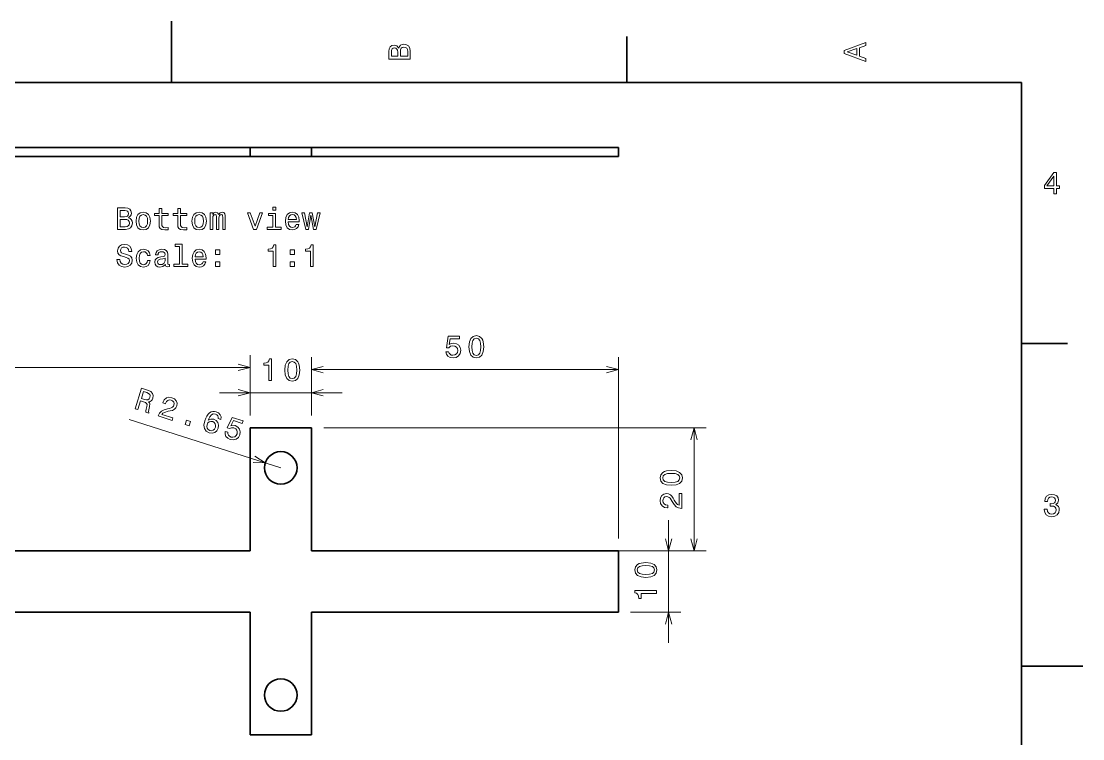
# Model space of a CAD drawing. Extents: x 0 to 297, y 0 to 210.
# Drawn here: x 124 to 297, y 93.2 to 210 of the extents above; entities that cross this region are included whole.
import ezdxf

# ---------------------------------------------------------------- set-up
doc = ezdxf.new("R2010")
doc.units = 0

msp = doc.modelspace()

# ---------------------------------------------------------------- linework, layer by layer
at = {"color": 7, "lineweight": 35, "ltscale": 0.25}
for p, q in [((148.5, 200), (148.5, 210)), ((171.330872, 189.457016), (161.330872, 189.457016)), ((171.330872, 187.957016), (161.330872, 187.957016)), ((161.330872, 143.771744), (171.330872, 143.771744)), ((221.330872, 123.771744), (221.330872, 113.771744)), ((287, 105), (297, 105)), ((171.330872, 93.771744), (161.330872, 93.771744))]:
    msp.add_line(p, q, dxfattribs=at)
at = {"color": 7, "lineweight": 35, "ltscale": 0.1875}
for p, q in [((222.699997, 200), (222.699997, 207.5)), ((287, 157.5), (294.5, 157.5))]:
    msp.add_line(p, q, dxfattribs=at)
at = {"color": 7, "lineweight": 35}
for p, q in [((287, 200), (10, 200)), ((287, 10), (287, 200)), ((161.330872, 189.457016), (57.400864, 189.457016)), ((221.330872, 189.457016), (171.330872, 189.457016)), ((161.330872, 187.957016), (57.400864, 187.957016)), ((221.330872, 187.957016), (171.330872, 187.957016)), ((161.330872, 123.771744), (161.330872, 143.771744)), ((171.330872, 143.771744), (171.330872, 123.771744)), ((61.330864, 123.771744), (161.330872, 123.771744)), ((171.330872, 123.771744), (221.330872, 123.771744)), ((161.330872, 113.771744), (57.400864, 113.771744)), ((161.330872, 93.771744), (161.330872, 113.771744)), ((171.330872, 113.771744), (171.330872, 93.771744)), ((221.330872, 113.771744), (171.330872, 113.771744))]:
    msp.add_line(p, q, dxfattribs=at)
at = {"color": 7, "lineweight": 35, "ltscale": 0.0375}
for p, q in [((161.330872, 187.957016), (161.330872, 189.457016)), ((171.330872, 187.957016), (171.330872, 189.457016)), ((221.330872, 187.957016), (221.330872, 189.457016))]:
    msp.add_line(p, q, dxfattribs=at)
at = {"color": 7, "lineweight": 13, "ltscale": 0.246153}
msp.add_line((161.330872, 145.771744), (161.330872, 155.617859), dxfattribs=at)
at = {"color": 7, "lineweight": 13, "ltscale": 0.237552}
msp.add_line((171.330872, 145.771744), (171.330872, 155.273819), dxfattribs=at)
at = {"color": 7, "lineweight": 13}
for p, q in [((221.330872, 125.771744), (221.330872, 155.273819)), ((61.330864, 153.617859), (161.330872, 153.617859)), ((171.330872, 153.273819), (221.330872, 153.273819)), ((156.330872, 149.489456), (176.330872, 149.489456)), ((166.330872, 137.271744), (141.616776, 145.119324)), ((173.330872, 143.771744), (235.662842, 143.771744)), ((233.662842, 123.771744), (233.662842, 143.771744)), ((229.526489, 108.771744), (229.526489, 128.771744)), ((173.330872, 123.771744), (235.662842, 123.771744))]:
    msp.add_line(p, q, dxfattribs=at)
at = {"color": 7, "lineweight": 13, "ltscale": 0.142943}
for p, q in [((161.330872, 145.771744), (161.330872, 151.489456)), ((171.330872, 145.771744), (171.330872, 151.489456))]:
    msp.add_line(p, q, dxfattribs=at)
at = {"color": 7, "lineweight": 13, "ltscale": 0.20489}
for p, q in [((223.330872, 123.771744), (231.526489, 123.771744)), ((223.330872, 113.771744), (231.526489, 113.771744))]:
    msp.add_line(p, q, dxfattribs=at)
at = {"color": 7, "lineweight": 13}
for points in [[(185.542007, 205.630417), (185.249496, 205.983429), (185.052811, 206.074219), (184.81073, 206.104477), (184.432495, 206.03891), (184.160156, 205.842224), (183.993729, 205.524506), (183.933212, 205.080704), (183.933212, 203.835022), (187.433212, 203.835022), (187.433212, 205.151306), (187.36261, 205.620331), (187.155838, 205.968307), (186.828018, 206.185165), (186.384216, 206.260818), (186.08667, 206.215424), (185.839554, 206.094391), (185.65799, 205.897705)], [(261.633209, 203.466858), (261.633209, 203.930847), (260.604401, 204.298996), (260.604401, 205.695969), (261.633209, 206.064133), (261.633209, 206.538193), (258.128174, 205.257217), (258.128174, 204.742798)], [(185.385666, 204.984879), (185.385666, 204.298996), (184.351807, 204.298996), (184.351807, 205.025223), (184.382065, 205.297562), (184.472839, 205.489197), (184.629181, 205.605194), (184.86116, 205.645538), (185.093155, 205.600143), (185.254532, 205.479111), (185.355408, 205.272339)], [(187.014618, 205.095825), (187.014618, 204.298996), (185.809296, 204.298996), (185.809296, 205.050446), (185.844589, 205.368164), (185.9505, 205.595108), (186.132065, 205.731277), (186.394302, 205.776657), (186.671692, 205.731277), (186.863327, 205.605194), (186.979324, 205.393372)], [(260.17572, 204.460388), (258.632477, 205), (260.17572, 205.539627)], [(292.277374, 181.916794), (292.731262, 181.916794), (292.731262, 182.784225), (293.23056, 182.784225), (293.23056, 183.187683), (292.731262, 183.187683), (292.731262, 185.341141), (292.272339, 185.341141), (290.739197, 183.228027), (290.739197, 182.784225), (292.277374, 182.784225)], [(291.162842, 183.187683), (292.277374, 184.756134), (292.277374, 183.187683)], [(141.514297, 177.991592), (141.86731, 178.284103), (141.958099, 178.480789), (141.988358, 178.72287), (141.922791, 179.101105), (141.726105, 179.373444), (141.408386, 179.539871), (140.964584, 179.600388), (139.718903, 179.600388), (139.718903, 176.100388), (141.035187, 176.100388), (141.504211, 176.17099), (141.852188, 176.377762), (142.069046, 176.705582), (142.144699, 177.149384), (142.099304, 177.44693), (141.978271, 177.694046), (141.781586, 177.87561)], [(140.868759, 178.147934), (140.182877, 178.147934), (140.182877, 179.181793), (140.909103, 179.181793), (141.181442, 179.151535), (141.373077, 179.06076), (141.489075, 178.904419), (141.529419, 178.67244), (141.484024, 178.440445), (141.362991, 178.279068), (141.156219, 178.178192)], [(142.744843, 177.451965), (142.825531, 176.8367), (143.057526, 176.382813), (143.425674, 176.100388), (143.919907, 176.004562), (144.409103, 176.100388), (144.777252, 176.377762), (145.009247, 176.83165), (145.094986, 177.451965), (145.009247, 178.067245), (144.777252, 178.526184), (144.409103, 178.803558), (143.919907, 178.904419), (143.425674, 178.803558), (143.057526, 178.521133), (142.825531, 178.067245)], [(143.19873, 177.457016), (143.24411, 177.910904), (143.38533, 178.238708), (143.612274, 178.440445), (143.919907, 178.511047), (144.222504, 178.440445), (144.449448, 178.243759), (144.590652, 177.910904), (144.641098, 177.457016), (144.590652, 176.998077), (144.449448, 176.665222), (144.222504, 176.463501), (143.919907, 176.397934), (143.612274, 176.463501), (143.38533, 176.665222), (143.24411, 176.998077)], [(146.50708, 178.339584), (146.50708, 176.982956), (146.537338, 176.544189), (146.678558, 176.241592), (146.960983, 176.065079), (147.440079, 176.004562), (147.964584, 176.029785), (147.964584, 176.413071), (147.581299, 176.382813), (147.233307, 176.423157), (147.046707, 176.54924), (146.966019, 176.761047), (146.950897, 177.058594), (146.950897, 178.339584), (147.964584, 178.339584), (147.964584, 178.717819), (146.950897, 178.717819), (146.950897, 179.509613), (146.50708, 179.509613), (146.50708, 178.717819), (145.740509, 178.717819), (145.740509, 178.339584)], [(149.543106, 178.339584), (149.543106, 176.982956), (149.573364, 176.544189), (149.714584, 176.241592), (149.996994, 176.065079), (150.476105, 176.004562), (151.000595, 176.029785), (151.000595, 176.413071), (150.61731, 176.382813), (150.269333, 176.423157), (150.082733, 176.54924), (150.002045, 176.761047), (149.986908, 177.058594), (149.986908, 178.339584), (151.000595, 178.339584), (151.000595, 178.717819), (149.986908, 178.717819), (149.986908, 179.509613), (149.543106, 179.509613), (149.543106, 178.717819), (148.776535, 178.717819), (148.776535, 178.339584)], [(151.852905, 177.451965), (151.933594, 176.8367), (152.165588, 176.382813), (152.533737, 176.100388), (153.027985, 176.004562), (153.517166, 176.100388), (153.88533, 176.377762), (154.11731, 176.83165), (154.203049, 177.451965), (154.11731, 178.067245), (153.88533, 178.526184), (153.517166, 178.803558), (153.027985, 178.904419), (152.533737, 178.803558), (152.165588, 178.521133), (151.933594, 178.067245)], [(152.306793, 177.457016), (152.352188, 177.910904), (152.493393, 178.238708), (152.720337, 178.440445), (153.027985, 178.511047), (153.330566, 178.440445), (153.557526, 178.243759), (153.69873, 177.910904), (153.749161, 177.457016), (153.69873, 176.998077), (153.557526, 176.665222), (153.330566, 176.463501), (153.027985, 176.397934), (152.720337, 176.463501), (152.493393, 176.665222), (152.352188, 176.998077)], [(154.843536, 176.100388), (155.252045, 176.100388), (155.252045, 177.910904), (155.277252, 178.183243), (155.352905, 178.379929), (155.468903, 178.495926), (155.620193, 178.541306), (155.741241, 178.500961), (155.82193, 178.400101), (155.862274, 178.228622), (155.877411, 178.001678), (155.877411, 176.100388), (156.260681, 176.100388), (156.260681, 177.910904), (156.285904, 178.178192), (156.361557, 178.374878), (156.48259, 178.495926), (156.633881, 178.541306), (156.754929, 178.500961), (156.835617, 178.400101), (156.886047, 178.001678), (156.886047, 176.100388), (157.294556, 176.100388), (157.294556, 177.97142), (157.269333, 178.359756), (157.188644, 178.657303), (157.027252, 178.838867), (156.765015, 178.904419), (156.457367, 178.803558), (156.220337, 178.511047), (156.033737, 178.798508), (155.721069, 178.904419), (155.433594, 178.803558), (155.236908, 178.521133), (155.236908, 178.808594), (154.843536, 178.808594)], [(161.904053, 176.100388), (162.373077, 176.100388), (163.361557, 178.808594), (162.902618, 178.808594), (162.141098, 176.624878), (161.364441, 178.808594), (160.900452, 178.808594)], [(165.484756, 176.473587), (165.484756, 178.717819), (164.344986, 178.717819), (164.344986, 178.339584), (165.040955, 178.339584), (165.040955, 176.473587), (164.133163, 176.473587), (164.133163, 176.100388), (166.402618, 176.100388), (166.402618, 176.473587)], [(165.499878, 179.72142), (165.030853, 179.72142), (165.030853, 179.217102), (165.499878, 179.217102)], [(167.552475, 177.325897), (169.327698, 177.325897), (169.332733, 177.532669), (169.252045, 178.11264), (169.030136, 178.546356), (168.677109, 178.808594), (168.208099, 178.904419), (167.749161, 178.803558), (167.396133, 178.521133), (167.169189, 178.06221), (167.088501, 177.457016), (167.164154, 176.8367), (167.391083, 176.382813), (167.739075, 176.100388), (168.192963, 176.004562), (168.586334, 176.070129), (168.909103, 176.241592), (169.146133, 176.513931), (169.282303, 176.877045), (168.843536, 176.877045), (168.752762, 176.675308), (168.621643, 176.524017), (168.248444, 176.402985), (167.960968, 176.45845), (167.74411, 176.634964), (167.602905, 176.92244), (167.552475, 177.31076)], [(167.552475, 177.699097), (167.607956, 178.047073), (167.74411, 178.304276), (167.950897, 178.460617), (168.223221, 178.516098), (168.490509, 178.460617), (168.697281, 178.304276), (168.823364, 178.047073), (168.868759, 177.699097)], [(170.840652, 176.100388), (171.24411, 178.400101), (171.647583, 176.100388), (172.071198, 176.100388), (172.736908, 178.808594), (172.308243, 178.808594), (171.85939, 176.508896), (171.460968, 178.808594), (171.022217, 178.808594), (170.623795, 176.508896), (170.174957, 178.808594), (169.751328, 178.808594), (170.417023, 176.100388)], [(140.979706, 176.518982), (140.182877, 176.518982), (140.182877, 177.724304), (140.934326, 177.724304), (141.252045, 177.689011), (141.478989, 177.583099), (141.615158, 177.401535), (141.660538, 177.139297), (141.615158, 176.861908), (141.489075, 176.670273), (141.277252, 176.554276)], [(140.087051, 171.20845), (139.628128, 171.20845), (139.728989, 170.673874), (139.981155, 170.280502), (140.369476, 170.043472), (140.893967, 169.957733), (141.413422, 170.038422), (141.801758, 170.26033), (142.048874, 170.608307), (142.139648, 171.067245), (142.063995, 171.480789), (141.852188, 171.748077), (141.509247, 171.924591), (141.050308, 172.055725), (140.656937, 172.151535), (140.399734, 172.262497), (140.253479, 172.423874), (140.208099, 172.676041), (140.253479, 172.902985), (140.384613, 173.074448), (140.586334, 173.190445), (140.863708, 173.230789), (141.146133, 173.180359), (141.368042, 173.044189), (141.514297, 172.817245), (141.5849, 172.509613), (142.043823, 172.509613), (142.043823, 172.519699), (141.963135, 172.993759), (141.726105, 173.346786), (141.352905, 173.568695), (140.848587, 173.644333), (140.394699, 173.568695), (140.041672, 173.356873), (139.814728, 173.029068), (139.734024, 172.605438), (139.799591, 172.227188), (139.991241, 171.969986), (140.293823, 171.798508), (140.707367, 171.667389), (141.115875, 171.551392), (141.423508, 171.440445), (141.610107, 171.279068), (141.675674, 171.016815), (141.615158, 170.749527), (141.458817, 170.547791), (141.221786, 170.421707), (140.914139, 170.381363), (140.571213, 170.436844), (140.30896, 170.598221), (140.142532, 170.860474)], [(149.830566, 173.301392), (149.830566, 170.426758), (148.917755, 170.426758), (148.917755, 170.053558), (151.182159, 170.053558), (151.182159, 170.426758), (150.274384, 170.426758), (150.274384, 173.674591), (149.134613, 173.674591), (149.134613, 173.301392)], [(165.081299, 170.053558), (165.540222, 170.053558), (165.540222, 173.578781), (165.197296, 173.578781), (165.106506, 173.271133), (164.924957, 173.064362), (164.647583, 172.943329), (164.264297, 172.902985), (164.264297, 172.544907), (165.081299, 172.544907)], [(171.153336, 170.053558), (171.612274, 170.053558), (171.612274, 173.578781), (171.269333, 173.578781), (171.178558, 173.271133), (170.996994, 173.064362), (170.71962, 172.943329), (170.336334, 172.902985), (170.336334, 172.544907), (171.153336, 172.544907)], [(144.600739, 171.864075), (145.039505, 171.864075), (144.94873, 172.267532), (144.731873, 172.585266), (144.393967, 172.781952), (143.955215, 172.85759), (143.471069, 172.756729), (143.102905, 172.474304), (142.870926, 172.015381), (142.790222, 171.400101), (142.865875, 170.789871), (143.092819, 170.335983), (143.450897, 170.053558), (143.940079, 169.957733), (144.373795, 170.033386), (144.7117, 170.245193), (144.94368, 170.578049), (145.044556, 171.021851), (144.620926, 171.021851), (144.545273, 170.739441), (144.404053, 170.527618), (144.202332, 170.3965), (143.955215, 170.356155), (143.647583, 170.421707), (143.425674, 170.623444), (143.289505, 170.951248), (143.24411, 171.415222), (143.289505, 171.869125), (143.43071, 172.19693), (143.657669, 172.398666), (143.955215, 172.469269), (144.217453, 172.423874), (144.414154, 172.307877), (144.545273, 172.116241)], [(147.520782, 170.406586), (147.520782, 170.391449), (147.54599, 170.219986), (147.621643, 170.098953), (147.939362, 170.003128), (148.186478, 170.043472), (148.186478, 170.386414), (148.080566, 170.371277), (147.939362, 170.436844), (147.914154, 170.63858), (147.914154, 172.040588), (147.853622, 172.398666), (147.677109, 172.650818), (147.369476, 172.802124), (146.93576, 172.85759), (146.512131, 172.797073), (146.199448, 172.62561), (146.002762, 172.358307), (145.937195, 172.005295), (145.937195, 171.975021), (146.335617, 171.975021), (146.370926, 172.186844), (146.481873, 172.338135), (146.663422, 172.428925), (146.920624, 172.464218), (147.167755, 172.439011), (147.344269, 172.363358), (147.450165, 172.232239), (147.485474, 172.050674), (147.465302, 171.838867), (147.384613, 171.732956), (147.182877, 171.682526), (146.804642, 171.642181), (146.370926, 171.551392), (146.063278, 171.390015), (145.881729, 171.137848), (145.826248, 170.764648), (145.876678, 170.431793), (146.03302, 170.184677), (146.285187, 170.028336), (146.633163, 169.97287), (147.102188, 170.078781)], [(147.470337, 171.001678), (147.409821, 170.739441), (147.248444, 170.537704), (147.006363, 170.406586), (146.708817, 170.361191), (146.517166, 170.386414), (146.381012, 170.467102), (146.295273, 170.608307), (146.27005, 170.804993), (146.290222, 170.981506), (146.370926, 171.10759), (146.69368, 171.24881), (147.102188, 171.309326), (147.470337, 171.430359)], [(152.37236, 171.279068), (154.147583, 171.279068), (154.152618, 171.48584), (154.07193, 172.065811), (153.850021, 172.499527), (153.496994, 172.761765), (153.027985, 172.85759), (152.569046, 172.756729), (152.216019, 172.474304), (151.989075, 172.015381), (151.908386, 171.410187), (151.984039, 170.789871), (152.210983, 170.335983), (152.55896, 170.053558), (153.012848, 169.957733), (153.406219, 170.0233), (153.728989, 170.194763), (153.966019, 170.467102), (154.102188, 170.830215), (153.663422, 170.830215), (153.572647, 170.628479), (153.441528, 170.477188), (153.068329, 170.356155), (152.780853, 170.411621), (152.563995, 170.588135), (152.422791, 170.87561), (152.37236, 171.263931)], [(152.37236, 171.652267), (152.427841, 172.000244), (152.563995, 172.257446), (152.770782, 172.413788), (153.043106, 172.469269), (153.310394, 172.413788), (153.517166, 172.257446), (153.64325, 172.000244), (153.688644, 171.652267)], [(155.716019, 172.01033), (156.411987, 172.01033), (156.411987, 172.761765), (155.716019, 172.761765)], [(167.860107, 172.01033), (168.556076, 172.01033), (168.556076, 172.761765), (167.860107, 172.761765)], [(155.716019, 170.053558), (156.411987, 170.053558), (156.411987, 170.804993), (155.716019, 170.804993)], [(167.860107, 170.053558), (168.556076, 170.053558), (168.556076, 170.804993), (167.860107, 170.804993)], [(193.212128, 156.186646), (193.32309, 155.773102), (193.570221, 155.450333), (193.933319, 155.248596), (194.397308, 155.172958), (194.906677, 155.263733), (195.305084, 155.510849), (195.557251, 155.904221), (195.653046, 156.408539), (195.567322, 156.877563), (195.325256, 157.245728), (194.947021, 157.482758), (194.457825, 157.568481), (194.079559, 157.507965), (193.787079, 157.341537), (193.928284, 158.284622), (195.461426, 158.284622), (195.461426, 158.698166), (193.590393, 158.698166), (193.312988, 156.842255), (193.716461, 156.842255), (194.008972, 157.0793), (194.382172, 157.165024), (194.704926, 157.109558), (194.952057, 156.948166), (195.108398, 156.70105), (195.163879, 156.383331), (195.108398, 156.065613), (194.947021, 155.818481), (194.69989, 155.66214), (194.382172, 155.606674), (194.114868, 155.641968), (193.908112, 155.757965), (193.756805, 155.939529), (193.681152, 156.186646)], [(196.983459, 156.983475), (197.059113, 156.191681), (197.296143, 155.626846), (197.674377, 155.283905), (198.198883, 155.172958), (198.718323, 155.283905), (199.096588, 155.626846), (199.328552, 156.191681), (199.409271, 156.983475), (199.328552, 157.770218), (199.232758, 158.082901), (199.096588, 158.340103), (198.718323, 158.683044), (198.198883, 158.799042), (197.674377, 158.683044), (197.296143, 158.335052), (197.059113, 157.770218)], [(197.467621, 156.983475), (197.507965, 157.593704), (197.634033, 158.032471), (197.860992, 158.289673), (198.198883, 158.380447), (198.531738, 158.289673), (198.758667, 158.032471), (198.884766, 157.593704), (198.92511, 156.983475), (198.884766, 156.368195), (198.758667, 155.929443), (198.531738, 155.672241), (198.198883, 155.586502), (197.860992, 155.672241), (197.634033, 155.929443), (197.507965, 156.368195)], [(164.37207, 151.489456), (164.831009, 151.489456), (164.831009, 155.014679), (164.488068, 155.014679), (164.397278, 154.707031), (164.215729, 154.500259), (163.938354, 154.379227), (163.555069, 154.338882), (163.555069, 153.980804), (164.37207, 153.980804)], [(166.983459, 153.199112), (167.059113, 152.407318), (167.296143, 151.842484), (167.674377, 151.499542), (168.198883, 151.388596), (168.718323, 151.499542), (169.096558, 151.842484), (169.328552, 152.407318), (169.409241, 153.199112), (169.328552, 153.985855), (169.232727, 154.298538), (169.096558, 154.55574), (168.718323, 154.898682), (168.198883, 155.014679), (167.674377, 154.898682), (167.296143, 154.55069), (167.059113, 153.985855)], [(167.467606, 153.199112), (167.50795, 153.809341), (167.634033, 154.248108), (167.860977, 154.50531), (168.198883, 154.596085), (168.531738, 154.50531), (168.758667, 154.248108), (168.88475, 153.809341), (168.92511, 153.199112), (168.88475, 152.583832), (168.758667, 152.145081), (168.531738, 151.887878), (168.198883, 151.802139), (167.860977, 151.887878), (167.634033, 152.145081), (167.50795, 152.583832)], [(142.596985, 146.906479), (143.044006, 146.764542), (143.491211, 148.172913), (143.947845, 148.027908), (144.279755, 147.906647), (144.469879, 147.772202), (144.534866, 147.576935), (144.492889, 147.278076), (144.379547, 146.837845), (144.318329, 146.54509), (144.322601, 146.358536), (144.827301, 146.198273), (144.856293, 146.289612), (144.788483, 146.459305), (144.829407, 146.721466), (144.966705, 147.270493), (145.011658, 147.695404), (144.940796, 147.855484), (144.796753, 148.001755), (145.027176, 148.060867), (145.215179, 148.186371), (145.368866, 148.370392), (145.478607, 148.615997), (145.53952, 149.041122), (145.443405, 149.404999), (145.184158, 149.688385), (144.771393, 149.888245), (143.656235, 150.24234)], [(144.516693, 149.519363), (144.800735, 149.397415), (144.978424, 149.240448), (145.054779, 149.031006), (145.014099, 148.752899), (144.877502, 148.48938), (144.694305, 148.36235), (144.445724, 148.346039), (144.135269, 148.418167), (143.620941, 148.581482), (143.973526, 149.691833)], [(146.342789, 145.717056), (148.63559, 144.989014), (148.766861, 145.40239), (146.954727, 145.977814), (147.127411, 146.171677), (147.35997, 146.304184), (148.001892, 146.476044), (148.331268, 146.530197), (148.714142, 146.636154), (149.016373, 146.804749), (149.236206, 147.047134), (149.386536, 147.353928), (149.433029, 147.78363), (149.307861, 148.172607), (149.025879, 148.48439), (148.601746, 148.698441), (148.114349, 148.763245), (147.691727, 148.648743), (147.351334, 148.359985), (147.123322, 147.908539), (147.101959, 147.841248), (147.539368, 147.702347), (147.551575, 147.740799), (147.698624, 148.053925), (147.904724, 148.253052), (148.160248, 148.341232), (148.451019, 148.307114), (148.714554, 148.170517), (148.883087, 147.984711), (148.958145, 147.754517), (148.931427, 147.503723), (148.827576, 147.293304), (148.676712, 147.134842), (148.471008, 147.020248), (148.213715, 146.943207), (147.881287, 146.87944), (147.315598, 146.731003), (146.883194, 146.519073), (146.564026, 146.197113), (146.347382, 145.731476)], [(156.564697, 145.153976), (156.597015, 145.572311), (156.477081, 145.927872), (156.208237, 146.214325), (155.805084, 146.411118), (155.510803, 146.467529), (155.236664, 146.454041), (154.973053, 146.373718), (154.723236, 146.220215), (154.495087, 146.001633), (154.287079, 145.713165), (154.099213, 145.354797), (153.944138, 144.933105), (153.804306, 144.226135), (153.882629, 143.65625), (154.167725, 143.237656), (154.6548, 142.971878), (155.148529, 142.910355), (155.575958, 143.023315), (155.919632, 143.305756), (156.144806, 143.731628), (156.208099, 144.214218), (156.098419, 144.635315), (155.827332, 144.964798), (155.428772, 145.176025), (154.941605, 145.224884), (154.513336, 145.059265), (154.753326, 145.565109), (155.02771, 145.895996), (155.334991, 146.047134), (155.686264, 146.020248), (155.914398, 145.905487), (156.064987, 145.746536), (156.131744, 145.540146), (156.122498, 145.294388)], [(157.282257, 143.201126), (157.262848, 142.773407), (157.400696, 142.390976), (157.68573, 142.088821), (158.105057, 141.876297), (158.618011, 141.80867), (159.07254, 141.923615), (159.431915, 142.222229), (159.675873, 142.673889), (159.736115, 143.146866), (159.616806, 143.571014), (159.328033, 143.911407), (158.887726, 144.141174), (158.508911, 144.197968), (158.179749, 144.127869), (158.599762, 144.983994), (160.061005, 144.519989), (160.186157, 144.914154), (158.402863, 145.480408), (157.576813, 143.795471), (157.961365, 143.67337), (158.31189, 143.81076), (158.693527, 143.779526), (158.984375, 143.628967), (159.171051, 143.400375), (159.24527, 143.117523), (159.201996, 142.797913), (159.052963, 142.511887), (158.824356, 142.325195), (158.541504, 142.250977), (158.221893, 142.29425), (157.977829, 142.408798), (157.815857, 142.581924), (157.726608, 142.800766), (157.729294, 143.059189)], [(150.744781, 144.319275), (151.408112, 144.108643), (151.635529, 144.824844), (150.972198, 145.035477)], [(155.677032, 143.874878), (155.528015, 143.588852), (155.32016, 143.400864), (155.055008, 143.315735), (154.770569, 143.353134), (154.502228, 143.491257), (154.333252, 143.708954), (154.26712, 143.983932), (154.320007, 144.300491), (154.462708, 144.583252), (154.669037, 144.766418), (154.935944, 144.840424), (155.250732, 144.79866), (155.493515, 144.663361), (155.655945, 144.458344), (155.718796, 144.189682)], [(229.953186, 134.424332), (230.744965, 134.499985), (231.309814, 134.737015), (231.65274, 135.115265), (231.763702, 135.639755), (231.65274, 136.15921), (231.309814, 136.537445), (230.744965, 136.76944), (229.953186, 136.850128), (229.166443, 136.76944), (228.85376, 136.673615), (228.596558, 136.537445), (228.253601, 136.15921), (228.137604, 135.639755), (228.253601, 135.115265), (228.601593, 134.737015), (229.166443, 134.499985)], [(229.953186, 134.908493), (229.342957, 134.948837), (228.904175, 135.074921), (228.646973, 135.301865), (228.556213, 135.639755), (228.646973, 135.97261), (228.904175, 136.199554), (229.342957, 136.325638), (229.953186, 136.365982), (230.568451, 136.325638), (231.007202, 136.199554), (231.264404, 135.97261), (231.350159, 135.639755), (231.264404, 135.301865), (231.007202, 135.074921), (230.568451, 134.948837)], [(231.662842, 130.673187), (231.662842, 133.078796), (231.229126, 133.078796), (231.229126, 131.177505), (230.992096, 131.283417), (230.79541, 131.464966), (230.437317, 132.024765), (230.286041, 132.322327), (230.069183, 132.655167), (229.817017, 132.892212), (229.51947, 133.028366), (229.18158, 133.078796), (228.757935, 132.993073), (228.425079, 132.756042), (228.213257, 132.392929), (228.137604, 131.923904), (228.223358, 131.439758), (228.460388, 131.071594), (228.838623, 130.834564), (229.337921, 130.753876), (229.408508, 130.753876), (229.408508, 131.212814), (229.368164, 131.212814), (229.025238, 131.258194), (228.773071, 131.394363), (228.611694, 131.611221), (228.556213, 131.898682), (228.606628, 132.191193), (228.732727, 132.408051), (228.929413, 132.549271), (229.176514, 132.599701), (229.408508, 132.564392), (229.605194, 132.468567), (229.776672, 132.30719), (229.927979, 132.085281), (230.089355, 131.787735), (230.402039, 131.293503), (230.734894, 130.945526), (231.138336, 130.738739), (231.647705, 130.673187)], [(290.729126, 130.51622), (290.729126, 130.480911), (290.809814, 129.996765), (291.046844, 129.633652), (291.420044, 129.401657), (291.914276, 129.315933), (292.438782, 129.401657), (292.832153, 129.623566), (293.08429, 129.976593), (293.175079, 130.430481), (293.134735, 130.728027), (293.023773, 130.970108), (292.842224, 131.156708), (292.600159, 131.292877), (292.927948, 131.565216), (293.043945, 131.998932), (292.968292, 132.392303), (292.751434, 132.68985), (292.398407, 132.87645), (291.914276, 132.942017), (291.460388, 132.861313), (291.112396, 132.63942), (290.885468, 132.286392), (290.809814, 131.817368), (290.809814, 131.782074), (291.258636, 131.782074), (291.299011, 132.104828), (291.430115, 132.336823), (291.641937, 132.478027), (291.939484, 132.528473), (292.201721, 132.488113), (292.393372, 132.382217), (292.509369, 132.210739), (292.554749, 131.97876), (292.509369, 131.731628), (292.388336, 131.565216), (292.176514, 131.46434), (291.889069, 131.434082), (291.692383, 131.439133), (291.692383, 131.04071), (291.939484, 131.050797), (292.257202, 131.005417), (292.494232, 130.884369), (292.635468, 130.687683), (292.685883, 130.430481), (292.630402, 130.13797), (292.484161, 129.921112), (292.252167, 129.784943), (291.944519, 129.739563), (291.626801, 129.789993), (291.394806, 129.941284), (291.248566, 130.183365), (291.193085, 130.51622)], [(225.816833, 119.424339), (226.608612, 119.499985), (227.173462, 119.737015), (227.516388, 120.115257), (227.62735, 120.639755), (227.516388, 121.15921), (227.173462, 121.537453), (226.608612, 121.76944), (225.816833, 121.850128), (225.03009, 121.76944), (224.717407, 121.673615), (224.460205, 121.537453), (224.117249, 121.15921), (224.001251, 120.639755), (224.117249, 120.115257), (224.46524, 119.737015), (225.03009, 119.499985)], [(225.816833, 119.908485), (225.206604, 119.948837), (224.767822, 120.074913), (224.51062, 120.301857), (224.419861, 120.639755), (224.51062, 120.97261), (224.767822, 121.199554), (225.206604, 121.325638), (225.816833, 121.365982), (226.432098, 121.325638), (226.87085, 121.199554), (227.128052, 120.97261), (227.213806, 120.639755), (227.128052, 120.301857), (226.87085, 120.074913), (226.432098, 119.948837)], [(227.526489, 116.812958), (227.526489, 117.271889), (224.001251, 117.271889), (224.001251, 116.928947), (224.308899, 116.838173), (224.515686, 116.656616), (224.636719, 116.379234), (224.677063, 115.995949), (225.035126, 115.995949), (225.035126, 116.812958)]]:
    msp.add_lwpolyline(points, close=True, dxfattribs=at)
for points in [[(159.399017, 153.10022), (161.330872, 153.617859), (159.399017, 154.135498)], [(173.262726, 153.791458), (171.330872, 153.273819), (173.262726, 152.75618)], [(219.399017, 152.75618), (221.330872, 153.273819), (219.399017, 153.791458)], [(159.399017, 148.971817), (161.330872, 149.489456), (159.399017, 150.007095)], [(173.262726, 150.007095), (171.330872, 149.489456), (173.262726, 148.971817)], [(234.180481, 141.83989), (233.662842, 143.771744), (233.145203, 141.83989)], [(161.80722, 138.165054), (163.805145, 138.073746), (162.120544, 139.151779)], [(229.00885, 125.703598), (229.526489, 123.771744), (230.044128, 125.703598)], [(233.145203, 125.703598), (233.662842, 123.771744), (234.180481, 125.703598)], [(230.044128, 111.83989), (229.526489, 113.771744), (229.00885, 111.83989)]]:
    msp.add_lwpolyline(points, dxfattribs=at)
at = {"color": 7, "lineweight": 35}
for centre in [(166.330872, 137.271744), (166.330872, 100.271744)]:
    msp.add_circle(centre, 2.65, dxfattribs=at)

doc.saveas('drawing.dxf')
